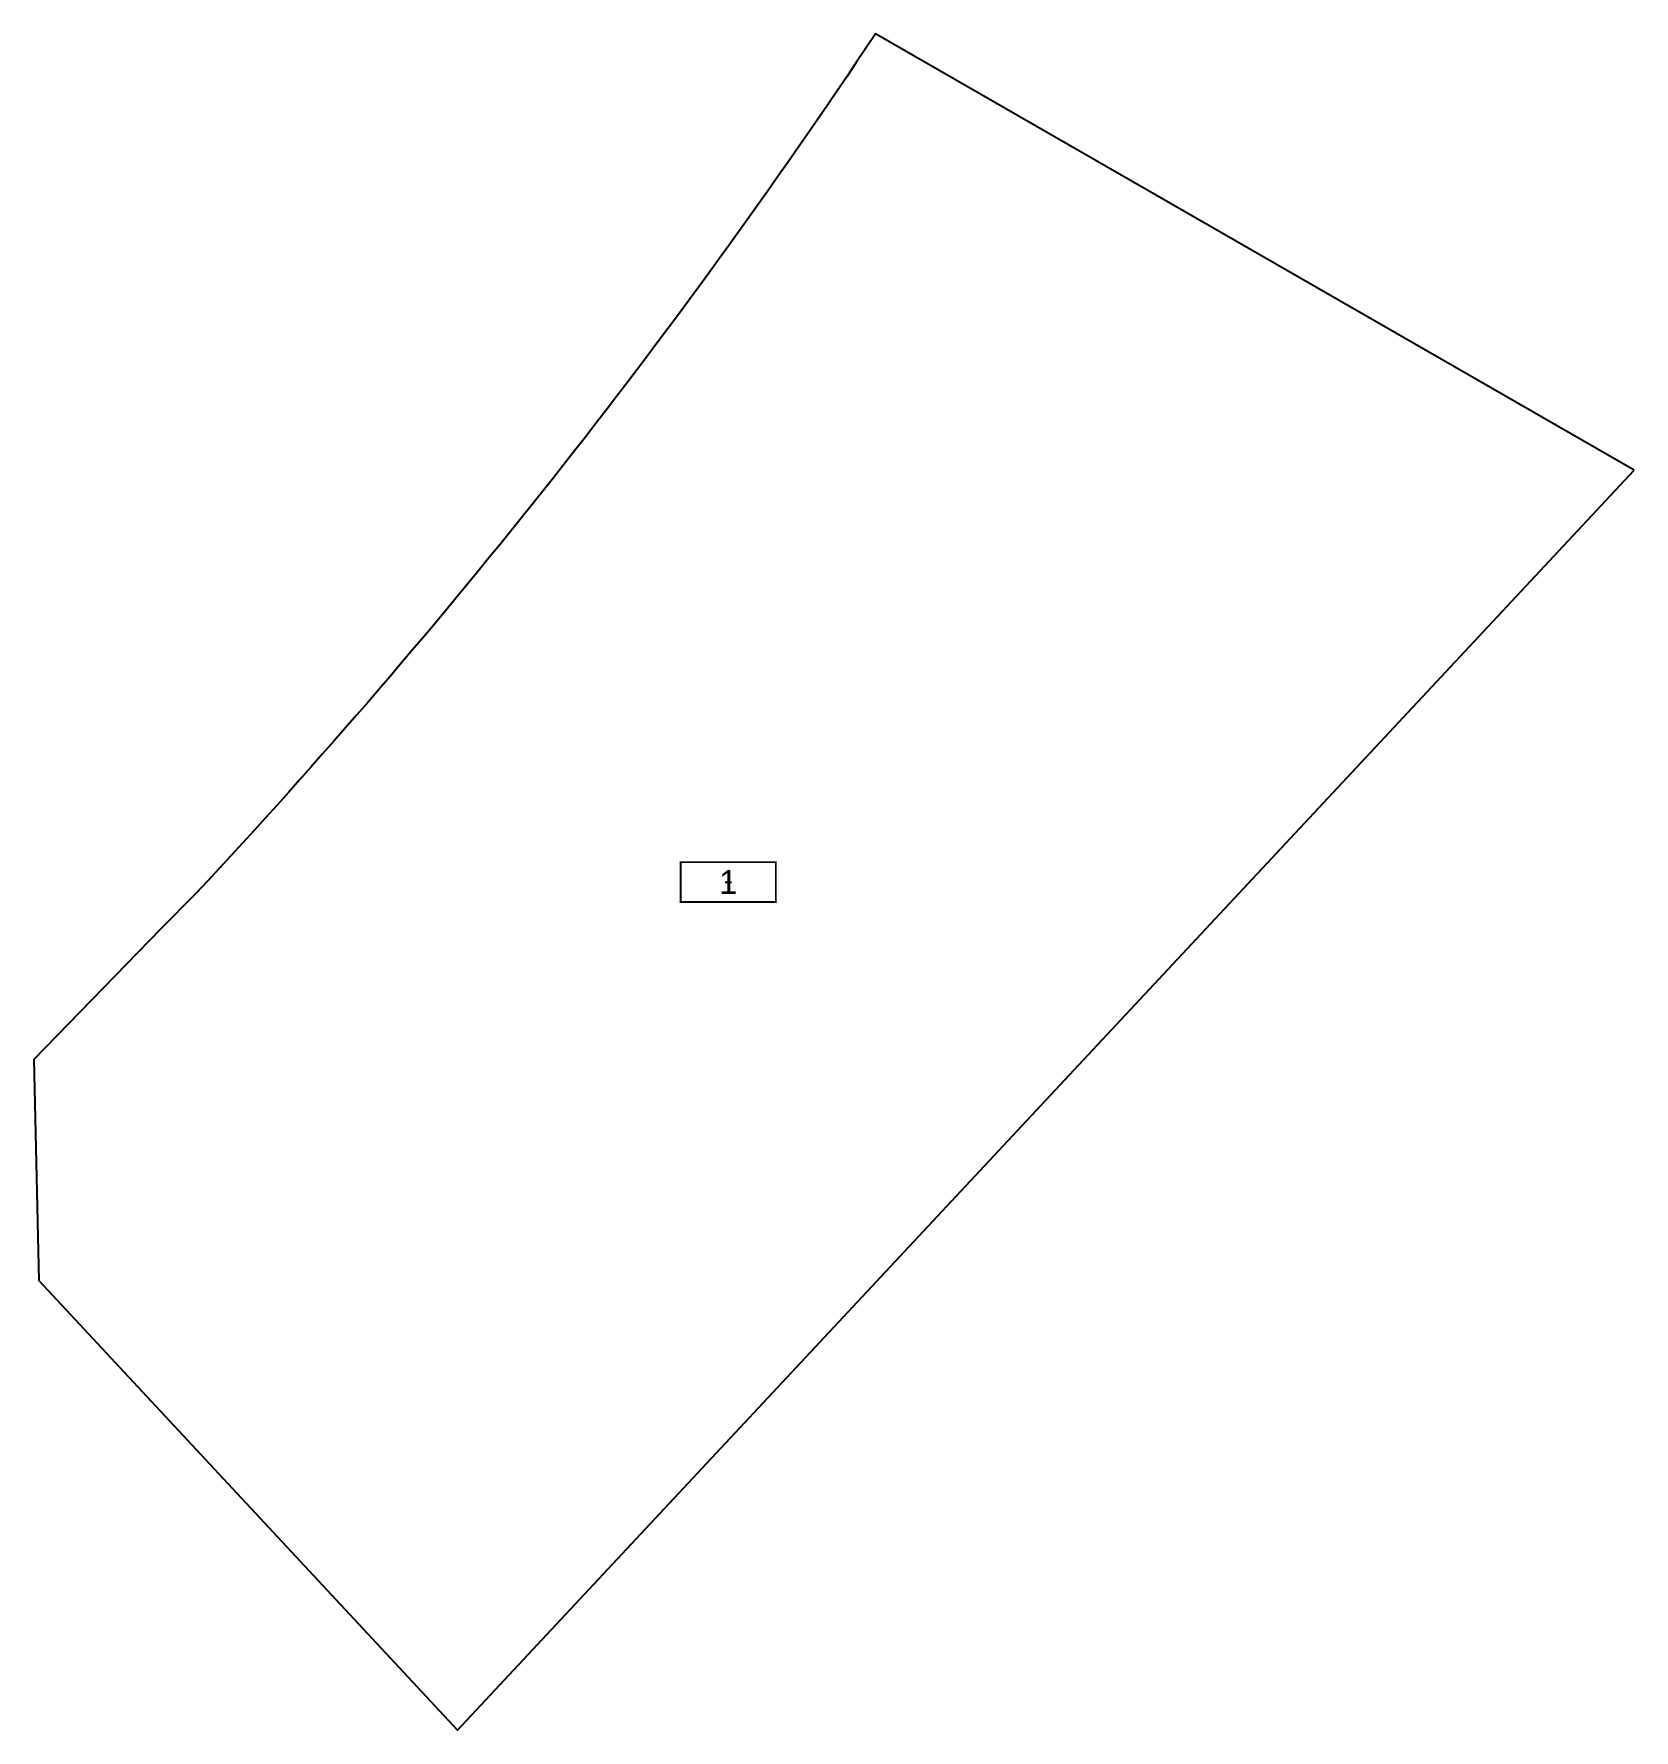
# Model space of a CAD drawing. Extents: x 220824.3 to 220864.6, y 631279.9 to 631322.6.
import ezdxf
from ezdxf.enums import TextEntityAlignment as Align

# ---------------------------------------------------------------- set-up
doc = ezdxf.new("R2010")
doc.units = 0
doc.header["$LTSCALE"] = 0.2
doc.layers.get('0').update_dxf_attribs({"linetype": 'CONTINUOUS'})
doc.layers.add('PCELL', color=160, linetype='CONTINUOUS')
doc.layers.add('scellno', color=160, linetype='CONTINUOUS')
doc.styles.add('mvt-nos', font='mvt-nos')

# ---------------------------------------------------------------- blocks, each defined once
blk = doc.blocks.new('CELLNO')
at = {"color": 2}
for points in [[(-0.4, 0), (0.4, 0)], [(0, 0.4), (0, -0.4)]]:
    blk.add_lwpolyline(points, dxfattribs=at)
at = {"layer": 'scellno', "const_width": 0.25}
blk.add_lwpolyline([(6, 2.5), (-6, 2.5), (-6, -2.5), (6, -2.5)], close=True, dxfattribs=at)
at = {"layer": 'scellno', "style": 'mvt-nos'}
blk.add_attdef('CELLNO', text='', height=3, dxfattribs=at).set_placement((0, 0), align=Align.MIDDLE)
at = {"layer": 'scellno', "style": 'mvt-nos', "flags": 1}
for tag, p in [('CODE', (-0.29, -6)), ('AREA', (0.21, -8.97))]:
    blk.add_attdef(tag, text='', height=2.5, dxfattribs=at).set_placement(p, align=Align.CENTER)

msp = doc.modelspace()

# ---------------------------------------------------------------- linework, layer by layer
at = {"layer": 'PCELL'}
msp.add_lwpolyline([(220864.603, 631311.607), (220845.488, 631322.599, -0.041211), (220828.371, 631300.944), (220827.487, 631300.061), (220827.489, 631300.059), (220824.29, 631296.77), (220824.41, 631291.2), (220834.964, 631279.876)], format="xyb", close=True, dxfattribs=at)

# ---------------------------------------------------------------- block references
at = {"layer": 'scellno', "xscale": 0.2, "yscale": 0.2, "zscale": 0.2}
msp.add_blockref('CELLNO', (220841.781, 631301.237), dxfattribs=at).add_auto_attribs({'CELLNO': '1'})

doc.saveas('drawing.dxf')
